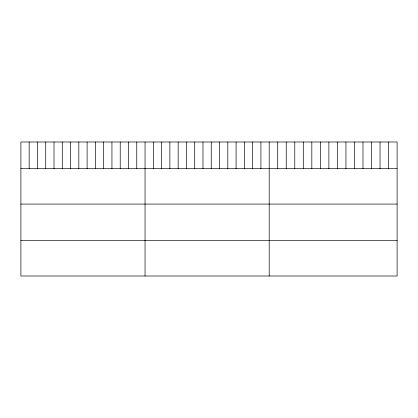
<?xml version="1.0" encoding="UTF-8"?>
<svg xmlns="http://www.w3.org/2000/svg" width="418" height="418" viewBox="0 0 418 418"><rect width="100%" height="100%" fill="white"/><g stroke="black" fill="none" stroke-linecap="round" stroke-linejoin="round"><path stroke-width="0.63" d="M397.1 168.647L397.1 276.005L20.9 276.005L20.9 141.995L397.1 141.995L397.1 168.647L20.9 168.647M20.9 204.078L397.1 204.078M20.9 240.58L397.1 240.58M388.573 141.995L388.573 168.647M380.046 141.995L380.046 168.647M371.518 141.995L371.518 168.647M362.991 141.995L362.991 168.647M354.464 141.995L354.464 168.647M345.937 141.995L345.937 168.647M337.41 141.995L337.41 168.647M328.882 141.995L328.882 168.647M320.355 141.995L320.355 168.647M311.828 141.995L311.828 168.647M303.301 141.995L303.301 168.647M294.774 141.995L294.774 168.647M286.246 141.995L286.246 168.647M277.719 141.995L277.719 168.647M269.192 141.995L269.192 276.005M260.916 141.995L260.916 168.647M252.639 141.995L252.639 168.647M244.363 141.995L244.363 168.647M236.086 141.995L236.086 168.647M227.81 141.995L227.81 168.647M219.534 141.995L219.534 168.647M211.257 141.995L211.257 168.647M202.981 141.995L202.981 168.647M194.704 141.995L194.704 168.647M186.428 141.995L186.428 168.647M178.152 141.995L178.152 168.647M169.875 141.995L169.875 168.647M161.599 141.995L161.599 168.647M153.322 141.995L153.322 168.647M145.046 141.995L145.046 276.005M136.77 141.995L136.77 168.647M128.493 141.995L128.493 168.647M120.217 141.995L120.217 168.647M111.94 141.995L111.94 168.647M103.664 141.995L103.664 168.647M95.388 141.995L95.388 168.647M87.111 141.995L87.111 168.647M78.835 141.995L78.835 168.647M70.558 141.995L70.558 168.647M62.282 141.995L62.282 168.647M54.006 141.995L54.006 168.647M45.729 141.995L45.729 168.647M37.453 141.995L37.453 168.647M29.176 141.995L29.176 168.647"/></g></svg>
